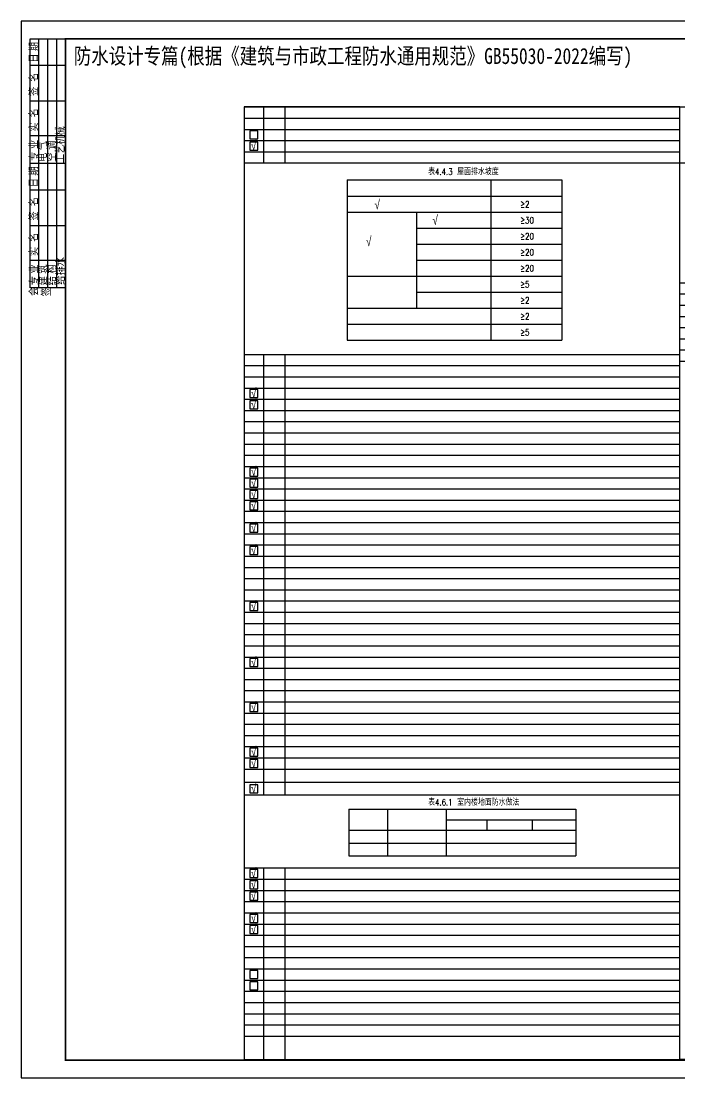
# Model space of a CAD drawing. Extents: x -446699 to 757189, y -606167 to -103070.
# Drawn here: x -446696 to -409648, y -606167 to -546767 of the extents above; entities that cross this region are included whole.
import ezdxf

# ---------------------------------------------------------------- set-up
doc = ezdxf.new("R2010")
doc.units = 0
doc.header["$LTSCALE"] = 1000
doc.header["$MEASUREMENT"] = 0
doc.linetypes.add('CONTINOUS', pattern=[0])
for name, color, linetype in [('14', 14, 'Continuous'), ('2', 2, 'Continuous'), ('PUB_TAB', 7, 'Continuous'), ('PUB_TEXT', 7, 'Continuous'), ('PUB_TITLE', 4, 'Continuous'), ('text', 7, 'Continuous'), ('辅助线', 8, 'CONTINOUS')]:
    doc.layers.add(name, color=color, linetype=linetype)
doc.styles.add('-黑体', font='', dxfattribs={"width": 0.8})
doc.styles.add('_HZTXT', font='txt.shx', dxfattribs={"width": 0.8, "bigfont": 'HZTXT.shx'})
doc.styles.add('HZ', font='txt', dxfattribs={"width": 0.8, "bigfont": 'hztxt'})
doc.styles.add('HZTXT', font='romane.shx', dxfattribs={"width": 0.7, "bigfont": 'hztxt.shx'})
doc.styles.get('-黑体').set_extended_font_data('SimHei')

# ---------------------------------------------------------------- blocks, each defined once
blk = doc.blocks.new('$titleblk$00000206')
at = {"layer": '14', "color": 14}
for p, q in [((-140, 20), (0, 20)), ((-140, 0), (-140, 20)), ((-124.56, 0), (-124.56, 20)), ((-105, 0), (-105, 20)), ((-85, 0), (-85, 20)), ((-70, 0), (-70, 20)), ((-54.56, 0), (-54.56, 20)), ((-35, 0), (-35, 20)), ((-15, 0), (-15, 20)), ((0, 20), (0, 0)), ((-140, 15), (0, 15)), ((-140, 10), (0, 10)), ((-140, 5), (0, 5)), ((-140, 0), (0, 0))]:
    blk.add_line(p, q, dxfattribs=at)
at = {"layer": '14', "color": 14, "style": 'HZTXT', "width": 0.85}
for s, p in [('会', (-144.49, 15.3)), ('专 业', (-138.47, 15.2)), ('实  名', (-122.07, 15.34)), ('签  名', (-102.07, 15.34)), ('日 期', (-83.4, 15.38)), ('专 业', (-68.48, 15.28)), ('实  名', (-52.07, 15.34)), ('签  名', (-32.07, 15.34)), ('日 期', (-13.4, 15.38)), ('签', (-144.73, 8.26)), ('建 筑', (-138.53, 10.33)), ('电 气', (-69.06, 10.43)), ('结 构', (-138.49, 5.3)), ('空 调', (-68.88, 5.4)), ('给排水', (-138.16, 0.3)), ('工艺机械', (-69.75, 0.47))]:
    blk.add_text(s, height=4.5, dxfattribs=at).set_placement(p)

msp = doc.modelspace()

# ---------------------------------------------------------------- linework, layer by layer
for points in [[(-409647.7, -551591), (-434150.1, -551591), (-434150.1, -605141), (-409647.7, -605141)], [(-385145.3, -605141), (-409647.7, -605141), (-409647.7, -551591), (-385145.3, -551591)]]:
    msp.add_lwpolyline(points, close=True)
at = {"layer": '2'}
for p, q in [((-434150.1, -551591), (-409647.7, -551591)), ((-433050.1, -554741), (-433050.1, -551591)), ((-431850.1, -554741), (-431850.1, -551591)), ((-409647.7, -605141), (-409647.7, -551591)), ((-433050.1, -590266.3), (-433050.1, -565500.1)), ((-431850.1, -590266.3), (-431850.1, -565500.1)), ((-433050.1, -605141), (-433050.1, -594370.1)), ((-431850.1, -605141), (-431850.1, -594370.1)), ((-434150.1, -605141), (-409647.7, -605141))]:
    msp.add_line(p, q, dxfattribs=at)
at = {"layer": 'PUB_TAB'}
for p, q in [((-428359.4, -555697.1), (-416280.4, -555697.1)), ((-428359.4, -555697.1), (-428359.4, -564697.1)), ((-420281.2, -555697.1), (-420281.2, -564697.1)), ((-416280.4, -555697.1), (-416280.4, -564697.1)), ((-428359.4, -556597.1), (-416280.4, -556597.1)), ((-428359.4, -557497.1), (-416280.4, -557497.1)), ((-424456.4, -557497.1), (-424456.4, -562897.1)), ((-424456.4, -558397.1), (-416280.4, -558397.1)), ((-424456.4, -559297.1), (-416280.4, -559297.1)), ((-424456.4, -560197.1), (-416280.4, -560197.1)), ((-428359.4, -561097.1), (-416280.4, -561097.1)), ((-424456.4, -561997.1), (-416280.4, -561997.1)), ((-428359.4, -562897.1), (-416280.4, -562897.1)), ((-428359.4, -563797.1), (-416280.4, -563797.1)), ((-428359.4, -564697.1), (-416280.4, -564697.1)), ((-428265.1, -591067.1), (-415501.5, -591067.1)), ((-428265.1, -591067.1), (-428265.1, -593690.6)), ((-426088.6, -591067.1), (-426088.6, -593690.6)), ((-422791, -591067.1), (-422791, -593690.6)), ((-415501.5, -591067.1), (-415501.5, -593690.6)), ((-422791, -591658.7), (-415501.5, -591658.7)), ((-420480.7, -592250.2), (-420480.7, -591658.7)), ((-417929.8, -592250.2), (-417929.8, -591658.7)), ((-428265.1, -592250.2), (-415501.5, -592250.2)), ((-428265.1, -592970.4), (-415501.5, -592970.4)), ((-428265.1, -593690.6), (-415501.5, -593690.6))]:
    msp.add_line(p, q, dxfattribs=at)
at = {"layer": 'PUB_TEXT'}
for points in [[(-433839.2, -552941), (-433839.2, -553391), (-433389.2, -553391), (-433389.2, -552941)], [(-433839.2, -553571), (-433839.2, -554021), (-433389.2, -554021), (-433389.2, -553571)], [(-433839.2, -567480.1), (-433839.2, -567930.1), (-433389.2, -567930.1), (-433389.2, -567480.1)], [(-433839.2, -568110.1), (-433839.2, -568560.1), (-433389.2, -568560.1), (-433389.2, -568110.1)], [(-433839.2, -571890.1), (-433839.2, -572340.1), (-433389.2, -572340.1), (-433389.2, -571890.1)], [(-433839.2, -572520.1), (-433839.2, -572970.1), (-433389.2, -572970.1), (-433389.2, -572520.1)], [(-433839.2, -573150.1), (-433839.2, -573600.1), (-433389.2, -573600.1), (-433389.2, -573150.1)], [(-433839.2, -573780.1), (-433839.2, -574230.1), (-433389.2, -574230.1), (-433389.2, -573780.1)], [(-433839.2, -575040.1), (-433839.2, -575490.1), (-433389.2, -575490.1), (-433389.2, -575040.1)], [(-433839.2, -576300.1), (-433839.2, -576750.1), (-433389.2, -576750.1), (-433389.2, -576300.1)], [(-433839.2, -579450.1), (-433839.2, -579900.1), (-433389.2, -579900.1), (-433389.2, -579450.1)], [(-433839.2, -582600.1), (-433839.2, -583050.1), (-433389.2, -583050.1), (-433389.2, -582600.1)], [(-433839.2, -585120.1), (-433839.2, -585570.1), (-433389.2, -585570.1), (-433389.2, -585120.1)], [(-433839.2, -587640.1), (-433839.2, -588090.1), (-433389.2, -588090.1), (-433389.2, -587640.1)], [(-433839.2, -588270.1), (-433839.2, -588720.1), (-433389.2, -588720.1), (-433389.2, -588270.1)], [(-433839.2, -589698.9), (-433839.2, -590148.9), (-433389.2, -590148.9), (-433389.2, -589698.9)], [(-433839.2, -594460.1), (-433839.2, -594910.1), (-433389.2, -594910.1), (-433389.2, -594460.1)], [(-433839.2, -595090.1), (-433839.2, -595540.1), (-433389.2, -595540.1), (-433389.2, -595090.1)], [(-433839.2, -595720.1), (-433839.2, -596170.1), (-433389.2, -596170.1), (-433389.2, -595720.1)], [(-433839.2, -596980.1), (-433839.2, -597430.1), (-433389.2, -597430.1), (-433389.2, -596980.1)], [(-433839.2, -597610.1), (-433839.2, -598060.1), (-433389.2, -598060.1), (-433389.2, -597610.1)], [(-433839.2, -600130.1), (-433839.2, -600580.1), (-433389.2, -600580.1), (-433389.2, -600130.1)], [(-433839.2, -600760.1), (-433839.2, -601210.1), (-433389.2, -601210.1), (-433389.2, -600760.1)]]:
    msp.add_lwpolyline(points, close=True, dxfattribs=at)
at = {"layer": 'PUB_TITLE'}
msp.add_lwpolyline([(-446696, -606167.2), (-362596, -606167.2), (-362596, -546767.2), (-446696, -546767.2)], close=True, dxfattribs=at)
at = {"layer": 'PUB_TITLE', "const_width": 100}
msp.add_lwpolyline([(-444196, -605167.2), (-363596, -605167.2), (-363596, -547767.2), (-444196, -547767.2)], close=True, dxfattribs=at)
at = {"layer": '辅助线'}
for p, q in [((-434150.1, -552221), (-409647.7, -552221)), ((-434150.1, -552851), (-409647.7, -552851)), ((-434150.1, -553481), (-409647.7, -553481)), ((-434150.1, -554111), (-409647.7, -554111)), ((-434150.1, -554741), (-409647.7, -554741)), ((-409647.7, -554741), (-385145.3, -554741)), ((-409647.7, -561472.3), (-385145.3, -561472.3)), ((-409647.7, -562102.3), (-385145.3, -562102.3)), ((-409647.7, -562732.3), (-385145.3, -562732.3)), ((-409647.7, -563362.3), (-385145.3, -563362.3)), ((-409647.7, -563992.3), (-385145.3, -563992.3)), ((-409647.7, -564622.3), (-385145.3, -564622.3)), ((-409647.7, -564622.3), (-385145.3, -564622.3)), ((-409647.7, -565252.3), (-385145.3, -565252.3)), ((-434150.1, -565500.1), (-409647.7, -565500.1)), ((-409647.7, -565882.3), (-385145.3, -565882.3)), ((-434150.1, -566130.1), (-409647.7, -566130.1)), ((-434150.1, -566760.1), (-409647.7, -566760.1)), ((-434150.1, -567390.1), (-409647.7, -567390.1)), ((-434150.1, -568020.1), (-409647.7, -568020.1)), ((-434150.1, -568650.1), (-409647.7, -568650.1)), ((-434150.1, -569280.1), (-409647.7, -569280.1)), ((-434150.1, -569910.1), (-409647.7, -569910.1)), ((-434150.1, -570540.1), (-409647.7, -570540.1)), ((-434150.1, -571170.1), (-409647.7, -571170.1)), ((-434150.1, -571800.1), (-409647.7, -571800.1)), ((-434150.1, -572430.1), (-409647.7, -572430.1)), ((-434150.1, -573060.1), (-409647.7, -573060.1)), ((-434150.1, -573690.1), (-409647.7, -573690.1)), ((-434150.1, -574320.1), (-409647.7, -574320.1)), ((-434150.1, -574950.1), (-409647.7, -574950.1)), ((-434150.1, -575580.1), (-409647.7, -575580.1)), ((-434150.1, -576210.1), (-409647.7, -576210.1)), ((-434150.1, -576840.1), (-409647.7, -576840.1)), ((-434150.1, -577470.1), (-409647.7, -577470.1)), ((-434150.1, -578100.1), (-409647.7, -578100.1)), ((-434150.1, -578730.1), (-409647.7, -578730.1)), ((-434150.1, -579360.1), (-409647.7, -579360.1)), ((-434150.1, -579990.1), (-409647.7, -579990.1)), ((-434150.1, -580620.1), (-409647.7, -580620.1)), ((-434150.1, -581250.1), (-409647.7, -581250.1)), ((-434150.1, -581880.1), (-409647.7, -581880.1)), ((-434150.1, -582510.1), (-409647.7, -582510.1)), ((-434150.1, -583140.1), (-409647.7, -583140.1)), ((-434150.1, -583770.1), (-409647.7, -583770.1)), ((-434150.1, -584400.1), (-409647.7, -584400.1)), ((-434150.1, -585030.1), (-409647.7, -585030.1)), ((-434150.1, -585660.1), (-409647.7, -585660.1)), ((-434150.1, -586290.1), (-409647.7, -586290.1)), ((-434150.1, -586920.1), (-409647.7, -586920.1)), ((-434150.1, -587550.1), (-409647.7, -587550.1)), ((-434150.1, -588180.1), (-409647.7, -588180.1)), ((-434150.1, -588810.1), (-409647.7, -588810.1)), ((-434150.1, -589538.2), (-409647.7, -589538.2)), ((-434150.1, -590266.3), (-409647.7, -590266.3)), ((-434150.1, -594370.1), (-409647.7, -594370.1)), ((-434150.1, -595000.1), (-409647.7, -595000.1)), ((-434150.1, -595630.1), (-409647.7, -595630.1)), ((-434150.1, -596260.1), (-409647.7, -596260.1)), ((-434150.1, -596890.1), (-409647.7, -596890.1)), ((-434150.1, -597520.1), (-409647.7, -597520.1)), ((-434150.1, -598150.1), (-409647.7, -598150.1)), ((-434150.1, -598780.1), (-409647.7, -598780.1)), ((-434150.1, -599410.1), (-409647.7, -599410.1)), ((-434150.1, -600040.1), (-409647.7, -600040.1)), ((-434150.1, -600670.1), (-409647.7, -600670.1)), ((-434150.1, -601300.1), (-409647.7, -601300.1)), ((-434150.1, -601930.1), (-409647.7, -601930.1)), ((-434150.1, -602560.1), (-409647.7, -602560.1)), ((-434150.1, -603190.1), (-409647.7, -603190.1)), ((-434150.1, -603820.1), (-409647.7, -603820.1))]:
    msp.add_line(p, q, dxfattribs=at)

# ---------------------------------------------------------------- block references
at = {"layer": 'PUB_TITLE', "xscale": 100.0000000000007, "yscale": 100.0000000000007, "zscale": 100.0000000000007, "rotation": 90}
msp.add_blockref('$titleblk$00000206', (-444196, -547767.2), dxfattribs=at)

# ---------------------------------------------------------------- texts
at = {"layer": 'PUB_TEXT', "style": 'HZ', "width": 0.8}
for p in [(-433767.4, -554027.5), (-426817.2, -557349.2), (-423555.7, -558212.9), (-427292.6, -559412.9), (-433762.4, -567936.6), (-433762.4, -568566.6), (-433762.4, -572346.6), (-433762.4, -572976.6), (-433762.4, -573606.6), (-433762.4, -574236.6), (-433762.4, -575496.6), (-433762.4, -576756.6), (-433762.4, -579906.6), (-433762.4, -583056.6), (-433762.4, -585576.6), (-433762.4, -588096.6), (-433762.4, -588726.6), (-433762.4, -590155.4), (-433770.4, -594916.7), (-433770.4, -595546.7), (-433770.4, -596176.7), (-433770.4, -597436.7), (-433770.4, -598066.7)]:
    msp.add_text('√', height=520.3, dxfattribs=at).set_placement(p)
at = {"layer": 'PUB_TITLE', "style": '-黑体', "width": 0.8}
msp.add_text('防水设计专篇(根据《建筑与市政工程防水通用规范》GB55030-2022编写)', height=900, dxfattribs=at).set_placement((-443733.3, -549176.4))
at = {"layer": 'text', "style": '_HZTXT', "width": 0.8}
for s, p in [('表4.4.3 屋面排水坡度', (-423806, -555414.4)), ('≥2', (-418623.4, -557240)), ('≥30', (-418623.4, -558140)), ('≥20', (-418623.4, -559040)), ('≥20', (-418623.4, -559940)), ('≥20', (-418623.4, -560840)), ('≥5', (-418623.4, -561740)), ('≥2', (-418623.4, -562640)), ('≥2', (-418623.4, -563540)), ('≥5', (-418623.4, -564440)), ('表4.6.1 室内楼地面防水做法', (-423806, -590856.9))]:
    msp.add_text(s, height=360, dxfattribs=at).set_placement(p)

doc.saveas('drawing.dxf')
